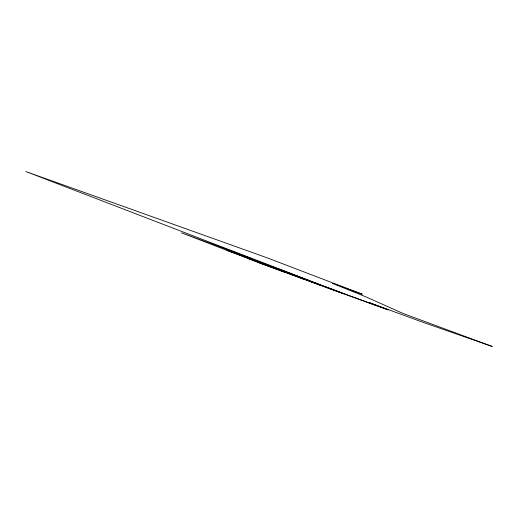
<?xml version="1.0" encoding="UTF-8"?>
<svg xmlns="http://www.w3.org/2000/svg" width="518" height="518" viewBox="0 0 518 518"><rect width="100%" height="100%" fill="white"/><g stroke="black" fill="none" stroke-linecap="round" stroke-linejoin="round"><path stroke-width="0.78" d="M302.92 278.244L276.334 268.382M342.676 293.434L323.75 286.292M326.515 287.153L376.877 305.801M250.57 258.242L226.321 249.398L303.095 278.995M244.846 256.539L264.75 263.953M253.606 259.913L285.774 271.691M226.949 250.356L261.538 262.969M262.199 263.228L293.11 274.495M272.636 267.256L309.078 280.601M248.038 258.488L266.006 265.041M282.083 270.856L283.605 271.413M285.93 272.209L294.619 275.446M283.437 271.419L318.913 284.356M258.501 262.522L276.081 268.933M309.602 281.132L328.788 288.131M344.088 293.978L263.183 264.329L181.475 232.828L240.099 254.241M288.675 273.135L297.772 276.644M301.282 277.926L321.84 285.845M266.964 264.808L274.495 267.709M283.327 271.128L286.117 272.203M286.7 272.429L296.425 276.139M260.567 262.432L262.807 263.293M276.845 268.803L291.563 274.385M244.852 256.889L285.269 272.474M492.1 346.438L423.251 322.384L368.939 302.518L388.066 309.829L348.025 295.37L25.9 171.562L267.43 257.925L362.25 294.205L332.31 283.346L365.475 296.665L402.829 313.364L492.1 346.438"/></g></svg>
